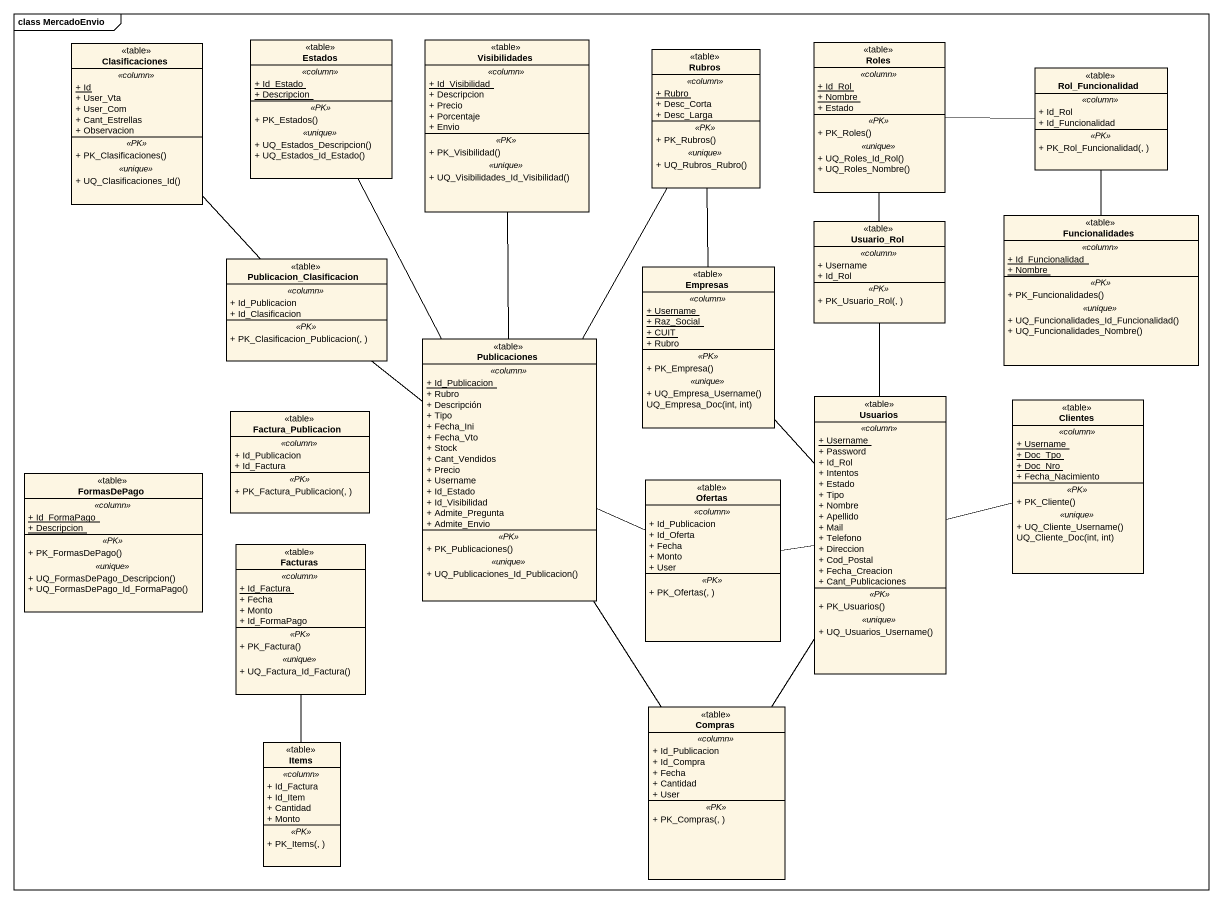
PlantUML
@startuml
mainframe class MercadoEnvio
hide circle
hide empty members
skinparam classAttributeIconSize 0
class Clasificaciones <<table>> {
  .. <<column>> ..
  {static} + Id
  + User_Vta
  + User_Com
  + Cant_Estrellas
  + Observacion
  .. <<PK>> ..
  + PK_Clasificaciones()
  .. <<unique>> ..
  + UQ_Clasificaciones_Id()
}
class Estados <<table>> {
  .. <<column>> ..
  {static} + Id_Estado
  {static} + Descripcion
  .. <<PK>> ..
  + PK_Estados()
  .. <<unique>> ..
  + UQ_Estados_Descripcion()
  + UQ_Estados_Id_Estado()
}
class Visibilidades <<table>> {
  .. <<column>> ..
  {static} + Id_Visibilidad
  + Descripcion
  + Precio
  + Porcentaje
  + Envio
  .. <<PK>> ..
  + PK_Visibilidad()
  .. <<unique>> ..
  + UQ_Visibilidades_Id_Visibilidad()
}
class Rubros <<table>> {
  .. <<column>> ..
  {static} + Rubro
  + Desc_Corta
  + Desc_Larga
  .. <<PK>> ..
  + PK_Rubros()
  .. <<unique>> ..
  + UQ_Rubros_Rubro()
}
class Roles <<table>> {
  .. <<column>> ..
  {static} + Id_Rol
  {static} + Nombre
  + Estado
  .. <<PK>> ..
  + PK_Roles()
  .. <<unique>> ..
  + UQ_Roles_Id_Rol()
  + UQ_Roles_Nombre()
}
class Rol_Funcionalidad <<table>> {
  .. <<column>> ..
  + Id_Rol
  + Id_Funcionalidad
  .. <<PK>> ..
  + PK_Rol_Funcionalidad(, )
}
class Usuario_Rol <<table>> {
  .. <<column>> ..
  + Username
  + Id_Rol
  .. <<PK>> ..
  + PK_Usuario_Rol(, )
}
class Funcionalidades <<table>> {
  .. <<column>> ..
  {static} + Id_Funcionalidad
  {static} + Nombre
  .. <<PK>> ..
  + PK_Funcionalidades()
  .. <<unique>> ..
  + UQ_Funcionalidades_Id_Funcionalidad()
  + UQ_Funcionalidades_Nombre()
}
class Publicacion_Clasificacion <<table>> {
  .. <<column>> ..
  + Id_Publicacion
  + Id_Clasificacion
  .. <<PK>> ..
  + PK_Clasificacion_Publicacion(, )
}
class Empresas <<table>> {
  .. <<column>> ..
  {static} + Username
  {static} + Raz_Social
  {static} + CUIT
  + Rubro
  .. <<PK>> ..
  + PK_Empresa()
  .. <<unique>> ..
  + UQ_Empresa_Username()
  UQ_Empresa_Doc(int, int)
}
class Publicaciones <<table>> {
  .. <<column>> ..
  {static} + Id_Publicacion
  + Rubro
  + Descripción
  + Tipo
  + Fecha_Ini
  + Fecha_Vto
  + Stock
  + Cant_Vendidos
  + Precio
  + Username
  + Id_Estado
  + Id_Visibilidad
  + Admite_Pregunta
  + Admite_Envio
  .. <<PK>> ..
  + PK_Publicaciones()
  .. <<unique>> ..
  + UQ_Publicaciones_Id_Publicacion()
}
class Usuarios <<table>> {
  .. <<column>> ..
  {static} + Username
  + Password
  + Id_Rol
  + Intentos
  + Estado
  + Tipo
  + Nombre
  + Apellido
  + Mail
  + Telefono
  + Direccion
  + Cod_Postal
  + Fecha_Creacion
  + Cant_Publicaciones
  .. <<PK>> ..
  + PK_Usuarios()
  .. <<unique>> ..
  + UQ_Usuarios_Username()
}
class Clientes <<table>> {
  .. <<column>> ..
  {static} + Username
  {static} + Doc_Tpo
  {static} + Doc_Nro
  + Fecha_Nacimiento
  .. <<PK>> ..
  + PK_Cliente()
  .. <<unique>> ..
  + UQ_Cliente_Username()
  UQ_Cliente_Doc(int, int)
}
class Factura_Publicacion <<table>> {
  .. <<column>> ..
  + Id_Publicacion
  + Id_Factura
  .. <<PK>> ..
  + PK_Factura_Publicacion(, )
}
class FormasDePago <<table>> {
  .. <<column>> ..
  {static} + Id_FormaPago
  {static} + Descripcion
  .. <<PK>> ..
  + PK_FormasDePago()
  .. <<unique>> ..
  + UQ_FormasDePago_Descripcion()
  + UQ_FormasDePago_Id_FormaPago()
}
class Ofertas <<table>> {
  .. <<column>> ..
  + Id_Publicacion
  + Id_Oferta
  + Fecha
  + Monto
  + User
  .. <<PK>> ..
  + PK_Ofertas(, )
}
class Facturas <<table>> {
  .. <<column>> ..
  {static} + Id_Factura
  + Fecha
  + Monto
  + Id_FormaPago
  .. <<PK>> ..
  + PK_Factura()
  .. <<unique>> ..
  + UQ_Factura_Id_Factura()
}
class Compras <<table>> {
  .. <<column>> ..
  + Id_Publicacion
  + Id_Compra
  + Fecha
  + Cantidad
  + User
  .. <<PK>> ..
  + PK_Compras(, )
}
class Items <<table>> {
  .. <<column>> ..
  + Id_Factura
  + Id_Item
  + Cantidad
  + Monto
  .. <<PK>> ..
  + PK_Items(, )
}
Clasificaciones -- Publicacion_Clasificacion
Estados -- Publicaciones
Rubros -- Empresas
Rol_Funcionalidad -left- Roles
Usuario_Rol -up- Roles
Funcionalidades -up- Rol_Funcionalidad
Publicaciones -up- Visibilidades
Publicaciones -up- Rubros
Publicaciones -up- Publicacion_Clasificacion
Usuarios -up- Usuario_Rol
Usuarios -up- Empresas
Usuarios -right- Clientes
Ofertas -left- Publicaciones
Ofertas -right- Usuarios
Compras -up- Publicaciones
Compras -up- Usuarios
Items -up- Facturas
@enduml
